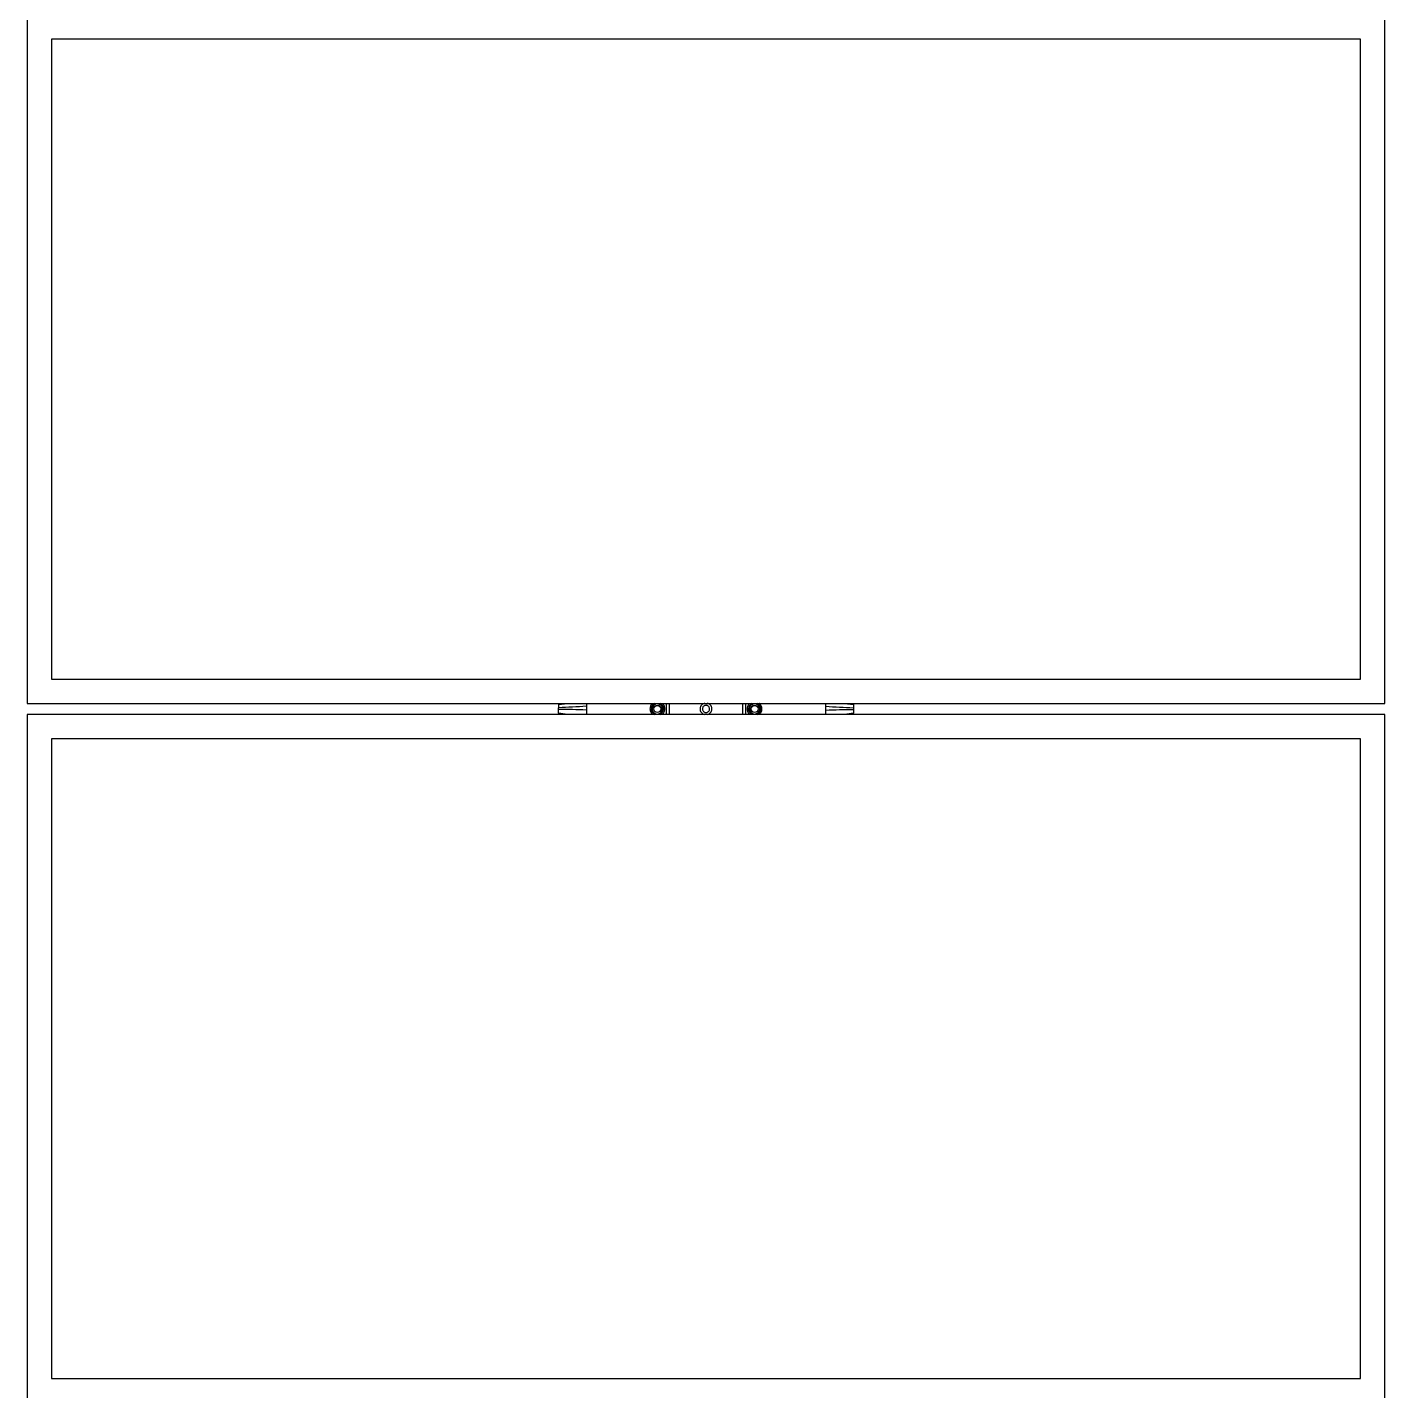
# Model space of a CAD drawing. Header units: inches. Extents: x -1851 to 6314, y -1304 to 4687.
# Drawn here: x -1610.6 to -1521.1, y 856.2 to 946.2 of the extents above; entities that cross this region are included whole.
import ezdxf

# ---------------------------------------------------------------- set-up
doc = ezdxf.new("R2010")
doc.units = ezdxf.units.IN
doc.header["$MEASUREMENT"] = 0
doc.layers.add('E-ARRY-TABL', color=9, linetype='Continuous')

msp = doc.modelspace()

# ---------------------------------------------------------------- linework, layer by layer
at = {"layer": 'E-ARRY-TABL'}
for p, q in [((-1610.63001, 946.97621), (-1610.63001, 901.56542)), ((-1521.09018, 901.56542), (-1521.09018, 946.97621)), ((-1522.69238, 945.37401), (-1609.02781, 945.37401)), ((-1522.69238, 945.37401), (-1609.02781, 945.37401)), ((-1609.02781, 945.37401), (-1609.02781, 903.16761)), ((-1522.69238, 903.16761), (-1522.69238, 945.37401)), ((-1609.02781, 903.16761), (-1522.69238, 903.16761)), ((-1610.63001, 901.56542), (-1521.09018, 901.56542)), ((-1575.58771, 901.48579), (-1575.00166, 901.56542)), ((-1569.39852, 901.55744), (-1569.38976, 901.56542)), ((-1569.02384, 901.56542), (-1568.89526, 901.4908)), ((-1568.88596, 901.56542), (-1568.85999, 901.55158)), ((-1562.98737, 901.55965), (-1562.98098, 901.56542)), ((-1556.71853, 901.56542), (-1556.13248, 901.48579)), ((-1610.63001, 900.83299), (-1610.63001, 855.42219)), ((-1521.09018, 900.83299), (-1610.63001, 900.83299)), ((-1575.00094, 900.83299), (-1575.58771, 900.91261)), ((-1568.73045, 900.84096), (-1568.73921, 900.83299)), ((-1562.83424, 900.83299), (-1562.86252, 900.84818)), ((-1562.69831, 900.83299), (-1562.82685, 900.90872)), ((-1562.32405, 900.83876), (-1562.33043, 900.83299)), ((-1556.13248, 900.91261), (-1556.71926, 900.83299)), ((-1521.09018, 855.42219), (-1521.09018, 900.83299)), ((-1609.02781, 899.23079), (-1609.02781, 857.02439)), ((-1522.69238, 899.23079), (-1609.02781, 899.23079)), ((-1522.69238, 857.02439), (-1522.69238, 899.23079)), ((-1609.02781, 857.02439), (-1522.69238, 857.02439))]:
    msp.add_line(p, q, dxfattribs=at)
for centre, radius in [((-1569.06449, 901.1992), 0.24051), ((-1569.06449, 901.1992), 0.22889), ((-1562.65571, 901.1992), 0.24051), ((-1562.65571, 901.1992), 0.22889)]:
    msp.add_circle(centre, radius, dxfattribs=at)
for centre, radius, start, end in [((-1569.06449, 901.1992), 0.48981, 177.9975613, 189.2475613), ((-1569.06449, 901.1992), 0.48981, 166.7475613, 177.9975613), ((-1569.06449, 901.1992), 0.48981, 155.4975613, 166.7475613), ((-1569.06449, 901.1992), 0.48981, 144.2475613, 155.4975613), ((-1569.06449, 901.1992), 0.40742, 115.9892336, 244.0107664), ((-1569.06449, 901.1992), 0.48981, 132.9975613, 144.2475613), ((-1569.06449, 901.1992), 0.33715, 119.8725613, 179.8725613), ((-1569.06449, 901.1992), 0.33715, 59.8725613, 119.8725613), ((-1569.06449, 901.1992), 0.33715, 359.8725613, 59.8725613), ((-1569.06449, 901.1992), 0.40742, 295.9892336, 59.8725613), ((-1569.06449, 901.1992), 0.48981, 42.9975613, 48.3883908), ((-1569.06449, 901.1992), 0.48981, 31.7475613, 42.9975613), ((-1569.06449, 901.1992), 0.48981, 20.4975613, 31.7475613), ((-1569.06449, 901.1992), 0.48981, 9.2475613, 20.4975613), ((-1569.06449, 901.1992), 0.48981, 357.9975613, 9.2475613), ((-1562.65571, 901.1992), 0.48981, 177.6184959, 188.8684959), ((-1562.65571, 901.1992), 0.48981, 166.3684959, 177.6184959), ((-1562.65571, 901.1992), 0.48981, 155.1184959, 166.3684959), ((-1562.65571, 901.1992), 0.48981, 143.8684959, 155.1184959), ((-1562.65571, 901.1992), 0.40742, 115.9892336, 239.4934959), ((-1562.65571, 901.1992), 0.48981, 132.6184959, 143.8684959), ((-1562.65571, 901.1992), 0.33715, 119.4934959, 179.4934959), ((-1562.65571, 901.1992), 0.33715, 59.4934959, 119.4934959), ((-1562.65571, 901.1992), 0.33715, 359.4934959, 59.4934959), ((-1562.65571, 901.1992), 0.40742, 295.9892336, 64.0107664), ((-1562.65571, 901.1992), 0.48981, 42.6184959, 48.3883908), ((-1562.65571, 901.1992), 0.48981, 31.3684959, 42.6184959), ((-1562.65571, 901.1992), 0.48981, 20.1184959, 31.3684959), ((-1562.65571, 901.1992), 0.48981, 8.8684959, 20.1184959), ((-1562.65571, 901.1992), 0.48981, 357.6184959, 8.8684959), ((-1569.06449, 901.1992), 0.48981, 189.2475613, 200.4975613), ((-1569.06449, 901.1992), 0.48981, 200.4975613, 211.7475613), ((-1569.06449, 901.1992), 0.48981, 211.7475613, 222.9975613), ((-1569.06449, 901.1992), 0.48981, 222.9975613, 228.3883908), ((-1569.06449, 901.1992), 0.33715, 179.8725613, 239.8725613), ((-1569.06449, 901.1992), 0.33715, 239.8725613, 299.8725613), ((-1569.06449, 901.1992), 0.33715, 299.8725613, 359.8725613), ((-1569.06449, 901.1992), 0.48981, 312.9975613, 324.2475613), ((-1569.06449, 901.1992), 0.48981, 324.2475613, 335.4975613), ((-1569.06449, 901.1992), 0.48981, 335.4975613, 346.7475613), ((-1569.06449, 901.1992), 0.48981, 346.7475613, 357.9975613), ((-1562.65571, 901.1992), 0.48981, 188.8684959, 200.1184959), ((-1562.65571, 901.1992), 0.48981, 200.1184959, 211.3684959), ((-1562.65571, 901.1992), 0.48981, 211.3684959, 222.6184959), ((-1562.65571, 901.1992), 0.48981, 222.6184959, 228.3883908), ((-1562.65571, 901.1992), 0.33715, 179.4934959, 239.4934959), ((-1562.65571, 901.1992), 0.33715, 239.4934959, 299.4934959), ((-1562.65571, 901.1992), 0.33715, 299.4934959, 359.4934959), ((-1562.65571, 901.1992), 0.48981, 312.6184959, 323.8684959), ((-1562.65571, 901.1992), 0.48981, 323.8684959, 335.1184959), ((-1562.65571, 901.1992), 0.48981, 335.1184959, 346.3684959), ((-1562.65571, 901.1992), 0.48981, 346.3684959, 357.6184959)]:
    msp.add_arc(centre, radius, start, end, dxfattribs=at)
for points, knots in [([(-1575.58771, 901.56542), (-1575.58771, 901.55695), (-1575.58771, 901.51527), (-1575.58771, 901.49886), (-1575.58771, 901.48579)], [0, 0, 0, 0, 0.20325176, 1, 1, 1, 1]), ([(-1575.58771, 901.48579), (-1575.58771, 901.47086), (-1575.58771, 901.44269), (-1575.58771, 901.41071), (-1575.58771, 901.38447), (-1575.58771, 901.34102), (-1575.58771, 901.30211), (-1575.58771, 901.27978), (-1575.58771, 901.27743)], [0, 0, 0, 0, 0.33678176, 0.63541447, 0.76243525, 0.8746394, 0.98681762, 1, 1, 1, 1]), ([(-1573.74976, 901.37473), (-1574.05585, 901.35436), (-1574.66796, 901.31361), (-1575.28115, 901.28949), (-1575.58771, 901.27743)], [0, 0, 0, 0, 0.50005003, 1, 1, 1, 1]), ([(-1575.58771, 901.1694), (-1575.58771, 901.17263), (-1575.58771, 901.17718), (-1575.58771, 901.1844), (-1575.58771, 901.18887), (-1575.58771, 901.19249), (-1575.58771, 901.19394), (-1575.58771, 901.19683), (-1575.58771, 901.2016), (-1575.58771, 901.20825), (-1575.58771, 901.21682), (-1575.58771, 901.23039), (-1575.58771, 901.25091), (-1575.58771, 901.26773), (-1575.58771, 901.27743)], [0, 0, 0, 0, 0.08879268, 0.12526657, 0.19819658, 0.21143495, 0.2246733, 0.23791163, 0.29086497, 0.35553149, 0.42020743, 0.52626341, 0.72662599, 1, 1, 1, 1]), ([(-1573.75188, 901.56542), (-1573.75153, 901.55292), (-1573.75074, 901.52463), (-1573.74997, 901.45938), (-1573.74983, 901.40283), (-1573.74976, 901.37473)], [0, 0, 0, 0, 0.28487701, 0.64472297, 1, 1, 1, 1]), ([(-1573.74976, 901.37473), (-1573.74984, 901.33542), (-1573.74994, 901.28842), (-1573.75022, 901.23304), (-1573.75027, 901.20813), (-1573.75028, 901.18706), (-1573.75022, 901.17179), (-1573.75021, 901.16082), (-1573.75013, 901.14481), (-1573.75004, 901.12985), (-1573.74998, 901.12077)], [0, 0, 0, 0, 0.47390056, 0.56658419, 0.64609734, 0.76528998, 0.81285189, 0.82468891, 0.89350459, 1, 1, 1, 1]), ([(-1569.40163, 901.19995), (-1569.40162, 901.20457), (-1569.40148, 901.2703), (-1569.40133, 901.33471), (-1569.4012, 901.3946)], [0, 0, 0, 0, 0.07022032, 1, 1, 1, 1]), ([(-1569.4012, 901.3946), (-1569.37379, 901.41035), (-1569.31846, 901.44213), (-1569.26127, 901.47498), (-1569.23241, 901.49155)], [0, 0, 0, 0, 0.49545796, 1, 1, 1, 1]), ([(-1569.23241, 901.49155), (-1569.22841, 901.49385), (-1569.18499, 901.51879), (-1569.14244, 901.54323), (-1569.10382, 901.56542)], [0, 0, 0, 0, 0.09219659, 1, 1, 1, 1]), ([(-1568.89526, 901.4908), (-1568.88141, 901.48276), (-1568.82444, 901.4497), (-1568.76892, 901.41749), (-1568.72691, 901.3931)], [0, 0, 0, 0, 0.24316571, 1, 1, 1, 1]), ([(-1568.72691, 901.3931), (-1568.72698, 901.36149), (-1568.72712, 901.29769), (-1568.72727, 901.23173), (-1568.72734, 901.19845)], [0, 0, 0, 0, 0.49545796, 1, 1, 1, 1]), ([(-1568.49704, 901.56542), (-1568.49683, 901.53686), (-1568.49497, 901.29273), (-1568.4963, 901.04858), (-1568.49748, 900.83299)], [0, 0, 0, 0, 0.11695965, 1, 1, 1, 1]), ([(-1568.26877, 900.83299), (-1568.26796, 901.04905), (-1568.26704, 901.2932), (-1568.26851, 901.53733), (-1568.26868, 901.56542)], [0, 0, 0, 0, 0.88496735, 1, 1, 1, 1]), ([(-1565.93122, 901.56542), (-1565.95079, 901.56318), (-1566.01386, 901.55595), (-1566.10891, 901.50057), (-1566.20022, 901.40721), (-1566.25323, 901.28727), (-1566.26156, 901.15795), (-1566.22461, 901.03346), (-1566.14679, 900.92923), (-1566.047, 900.85672), (-1565.97101, 900.84016), (-1565.93808, 900.83299)], [0, 0, 0, 0, 0.05546714, 0.17874011, 0.30106824, 0.42207478, 0.54148605, 0.66055055, 0.78149386, 0.90531594, 1, 1, 1, 1]), ([(-1565.62837, 901.25143), (-1565.62502, 901.22497), (-1565.61934, 901.18017), (-1565.63673, 901.10985), (-1565.67217, 901.04653), (-1565.733, 900.99327), (-1565.8078, 900.96289), (-1565.88886, 900.95883), (-1565.96685, 900.98191), (-1566.03253, 901.02935), (-1566.07876, 901.0955), (-1566.10075, 901.17333), (-1566.09585, 901.25432), (-1566.07473, 901.30438), (-1566.04616, 901.34923), (-1566.00991, 901.38931), (-1565.93911, 901.42794), (-1565.85923, 901.44127), (-1565.77899, 901.42736), (-1565.70856, 901.38763), (-1565.65351, 901.32747), (-1565.63674, 901.27673), (-1565.62837, 901.25143)], [0, 0, 0, 0, 0.05318276, 0.09005186, 0.14393099, 0.19750813, 0.25069383, 0.30399741, 0.357752, 0.41158851, 0.46500708, 0.51815786, 0.57160806, 0.62534802, 0.6254612, 0.67918991, 0.73247166, 0.7856688, 0.83927645, 0.89315627, 0.94674062, 1, 1, 1, 1]), ([(-1565.46641, 901.15648), (-1565.46572, 901.19888), (-1565.46434, 901.28398), (-1565.5184, 901.40386), (-1565.60776, 901.49816), (-1565.70401, 901.55519), (-1565.76883, 901.56293), (-1565.78971, 901.56542)], [0, 0, 0, 0, 0.21832836, 0.43818827, 0.66225644, 0.89122321, 1, 1, 1, 1]), ([(-1563.45156, 901.56542), (-1563.45224, 901.3461), (-1563.45299, 901.10196), (-1563.45172, 900.85782), (-1563.45159, 900.83299)], [0, 0, 0, 0, 0.89827738, 1, 1, 1, 1]), ([(-1563.22317, 900.83299), (-1563.22336, 900.85832), (-1563.22524, 901.10245), (-1563.2239, 901.3466), (-1563.2227, 901.56542)], [0, 0, 0, 0, 0.10376783, 1, 1, 1, 1]), ([(-1562.99284, 901.20218), (-1562.9928, 901.2068), (-1562.99222, 901.27253), (-1562.99165, 901.33694), (-1562.99112, 901.39683)], [0, 0, 0, 0, 0.07022032, 1, 1, 1, 1]), ([(-1562.99112, 901.39683), (-1562.9636, 901.41239), (-1562.90807, 901.4438), (-1562.85066, 901.47628), (-1562.82169, 901.49266)], [0, 0, 0, 0, 0.49545796, 1, 1, 1, 1]), ([(-1562.82169, 901.49266), (-1562.81767, 901.49493), (-1562.77424, 901.5195), (-1562.73168, 901.54357), (-1562.69306, 901.56542)], [0, 0, 0, 0, 0.09251655, 1, 1, 1, 1]), ([(-1562.6131, 901.56542), (-1562.5842, 901.54839), (-1562.54184, 901.52343), (-1562.49837, 901.49781), (-1562.48456, 901.48968)], [0, 0, 0, 0, 0.68234647, 1, 1, 1, 1]), ([(-1562.48456, 901.48968), (-1562.44057, 901.46376), (-1562.38379, 901.4303), (-1562.32916, 901.39812), (-1562.31685, 901.39087)], [0, 0, 0, 0, 0.77461933, 1, 1, 1, 1]), ([(-1562.31685, 901.39087), (-1562.31713, 901.35925), (-1562.31769, 901.29545), (-1562.31828, 901.2295), (-1562.31857, 901.19622)], [0, 0, 0, 0, 0.49545796, 1, 1, 1, 1]), ([(-1557.96823, 901.56542), (-1557.96843, 901.56039), (-1557.96923, 901.54023), (-1557.97012, 901.47698), (-1557.97033, 901.40901), (-1557.97043, 901.37473)], [0, 0, 0, 0, 0.14153086, 0.56714468, 1, 1, 1, 1]), ([(-1557.97043, 901.37473), (-1557.97035, 901.33542), (-1557.97025, 901.28842), (-1557.96997, 901.23304), (-1557.96992, 901.20813), (-1557.96991, 901.18706), (-1557.96998, 901.17179), (-1557.96998, 901.16082), (-1557.97007, 901.14481), (-1557.97016, 901.12985), (-1557.97021, 901.12077)], [0, 0, 0, 0, 0.47390056, 0.56658419, 0.64609734, 0.76528998, 0.81285189, 0.82468891, 0.89350459, 1, 1, 1, 1]), ([(-1557.97043, 901.37473), (-1557.66434, 901.35436), (-1557.05223, 901.31361), (-1556.43904, 901.28949), (-1556.13248, 901.27743)], [0, 0, 0, 0, 0.50005003, 1, 1, 1, 1]), ([(-1556.13248, 901.48579), (-1556.13248, 901.49951), (-1556.13248, 901.51605), (-1556.13248, 901.55822), (-1556.13248, 901.56542)], [0, 0, 0, 0, 0.82924583, 1, 1, 1, 1]), ([(-1556.13248, 901.48579), (-1556.13248, 901.47072), (-1556.13248, 901.44091), (-1556.13248, 901.41192), (-1556.13248, 901.37732), (-1556.13248, 901.33128), (-1556.13248, 901.29463), (-1556.13248, 901.27743)], [0, 0, 0, 0, 0.33226531, 0.65749152, 0.78830451, 0.90070504, 1, 1, 1, 1]), ([(-1556.13248, 901.27743), (-1556.13248, 901.26412), (-1556.13248, 901.24564), (-1556.13248, 901.22531), (-1556.13248, 901.21732), (-1556.13248, 901.20935), (-1556.13248, 901.20203), (-1556.13248, 901.19538), (-1556.13248, 901.19372), (-1556.13248, 901.19139), (-1556.13248, 901.1884), (-1556.13248, 901.18309), (-1556.13248, 901.17674), (-1556.13248, 901.17175), (-1556.13248, 901.1694)], [0, 0, 0, 0, 0.37846039, 0.52505981, 0.56152037, 0.59798215, 0.74387586, 0.76219315, 0.78042261, 0.78953734, 0.82599699, 0.8624566, 0.93540184, 1, 1, 1, 1]), ([(-1573.74998, 901.12077), (-1574.05615, 901.1315), (-1574.66843, 901.15297), (-1575.2813, 901.16392), (-1575.58771, 901.1694)], [0, 0, 0, 0, 0.5000369, 1, 1, 1, 1]), ([(-1575.58771, 900.91261), (-1575.58771, 900.91766), (-1575.58771, 900.94717), (-1575.58771, 900.97366), (-1575.58771, 901.01936), (-1575.58771, 901.06128), (-1575.58771, 901.1125), (-1575.58771, 901.15027), (-1575.58771, 901.1694)], [0, 0, 0, 0, 0.10440808, 0.6100925, 0.71322901, 0.81638141, 0.90695804, 1, 1, 1, 1]), ([(-1575.58771, 900.91261), (-1575.58771, 900.89889), (-1575.58771, 900.88235), (-1575.58771, 900.84019), (-1575.58771, 900.83299)], [0, 0, 0, 0, 0.82924583, 1, 1, 1, 1]), ([(-1573.74998, 901.12077), (-1573.74987, 901.09222), (-1573.74964, 901.03082), (-1573.74994, 900.94497), (-1573.75069, 900.87452), (-1573.75153, 900.84541), (-1573.75189, 900.83299)], [0, 0, 0, 0, 0.23768233, 0.51129798, 0.79146028, 1, 1, 1, 1]), ([(-1569.40207, 901.0053), (-1569.402, 901.03691), (-1569.40185, 901.10072), (-1569.40171, 901.16667), (-1569.40163, 901.19995)], [0, 0, 0, 0, 0.49545796, 1, 1, 1, 1]), ([(-1569.23371, 900.9076), (-1569.27787, 900.93322), (-1569.33487, 900.9663), (-1569.38971, 900.99813), (-1569.40207, 901.0053)], [0, 0, 0, 0, 0.77461933, 1, 1, 1, 1]), ([(-1569.10514, 900.83299), (-1569.134, 900.84973), (-1569.17637, 900.87432), (-1569.21985, 900.89955), (-1569.23371, 900.9076)], [0, 0, 0, 0, 0.68117419, 1, 1, 1, 1]), ([(-1568.89656, 900.90685), (-1568.90057, 900.90455), (-1568.94398, 900.87961), (-1568.98653, 900.85517), (-1569.02516, 900.83299)], [0, 0, 0, 0, 0.09219659, 1, 1, 1, 1]), ([(-1568.72777, 901.0038), (-1568.75519, 900.98805), (-1568.81051, 900.95628), (-1568.86771, 900.92342), (-1568.89656, 900.90685)], [0, 0, 0, 0, 0.49545796, 1, 1, 1, 1]), ([(-1568.72734, 901.19845), (-1568.72735, 901.19384), (-1568.7275, 901.1281), (-1568.72764, 901.06369), (-1568.72777, 901.0038)], [0, 0, 0, 0, 0.07022032, 1, 1, 1, 1]), ([(-1565.76795, 900.83299), (-1565.72811, 900.84538), (-1565.64654, 900.87075), (-1565.54799, 900.95627), (-1565.4857, 901.05653), (-1565.47196, 901.1277), (-1565.46641, 901.15648)], [0, 0, 0, 0, 0.26374459, 0.54015918, 0.81403697, 1, 1, 1, 1]), ([(-1562.99456, 901.00754), (-1562.99428, 901.03915), (-1562.99372, 901.10295), (-1562.99313, 901.16891), (-1562.99284, 901.20218)], [0, 0, 0, 0, 0.49545796, 1, 1, 1, 1]), ([(-1562.82685, 900.90872), (-1562.84065, 900.91686), (-1562.89741, 900.95029), (-1562.95271, 900.98288), (-1562.99456, 901.00754)], [0, 0, 0, 0, 0.24316571, 1, 1, 1, 1]), ([(-1562.48972, 900.90574), (-1562.49374, 900.90347), (-1562.53717, 900.87891), (-1562.57973, 900.85483), (-1562.61835, 900.83299)], [0, 0, 0, 0, 0.09251655, 1, 1, 1, 1]), ([(-1562.32029, 901.00158), (-1562.34781, 900.98601), (-1562.40334, 900.9546), (-1562.46075, 900.92213), (-1562.48972, 900.90574)], [0, 0, 0, 0, 0.49545796, 1, 1, 1, 1]), ([(-1562.31857, 901.19622), (-1562.31861, 901.19161), (-1562.31919, 901.12588), (-1562.31976, 901.06147), (-1562.32029, 901.00158)], [0, 0, 0, 0, 0.07022032, 1, 1, 1, 1]), ([(-1557.97021, 901.12077), (-1557.97033, 901.08773), (-1557.97058, 901.01661), (-1557.97008, 900.92215), (-1557.96924, 900.85812), (-1557.96844, 900.83801), (-1557.96824, 900.83299)], [0, 0, 0, 0, 0.27287863, 0.58761891, 0.89709364, 1, 1, 1, 1]), ([(-1557.97021, 901.12077), (-1557.66405, 901.1315), (-1557.05176, 901.15297), (-1556.43889, 901.16392), (-1556.13248, 901.1694)], [0, 0, 0, 0, 0.5000369, 1, 1, 1, 1]), ([(-1556.13248, 901.1694), (-1556.13248, 901.1507), (-1556.13248, 901.11078), (-1556.13248, 901.05784), (-1556.13248, 901.01438), (-1556.13248, 900.98743), (-1556.13248, 900.9557), (-1556.13248, 900.92736), (-1556.13248, 900.91261)], [0, 0, 0, 0, 0.0909871, 0.19422226, 0.29748069, 0.41285151, 0.69427365, 1, 1, 1, 1]), ([(-1556.13248, 900.83299), (-1556.13248, 900.84146), (-1556.13248, 900.88313), (-1556.13248, 900.89954), (-1556.13248, 900.91261)], [0, 0, 0, 0, 0.20325176, 1, 1, 1, 1])]:
    msp.add_open_spline(points, degree=3, knots=knots, dxfattribs=at)

doc.saveas('drawing.dxf')
